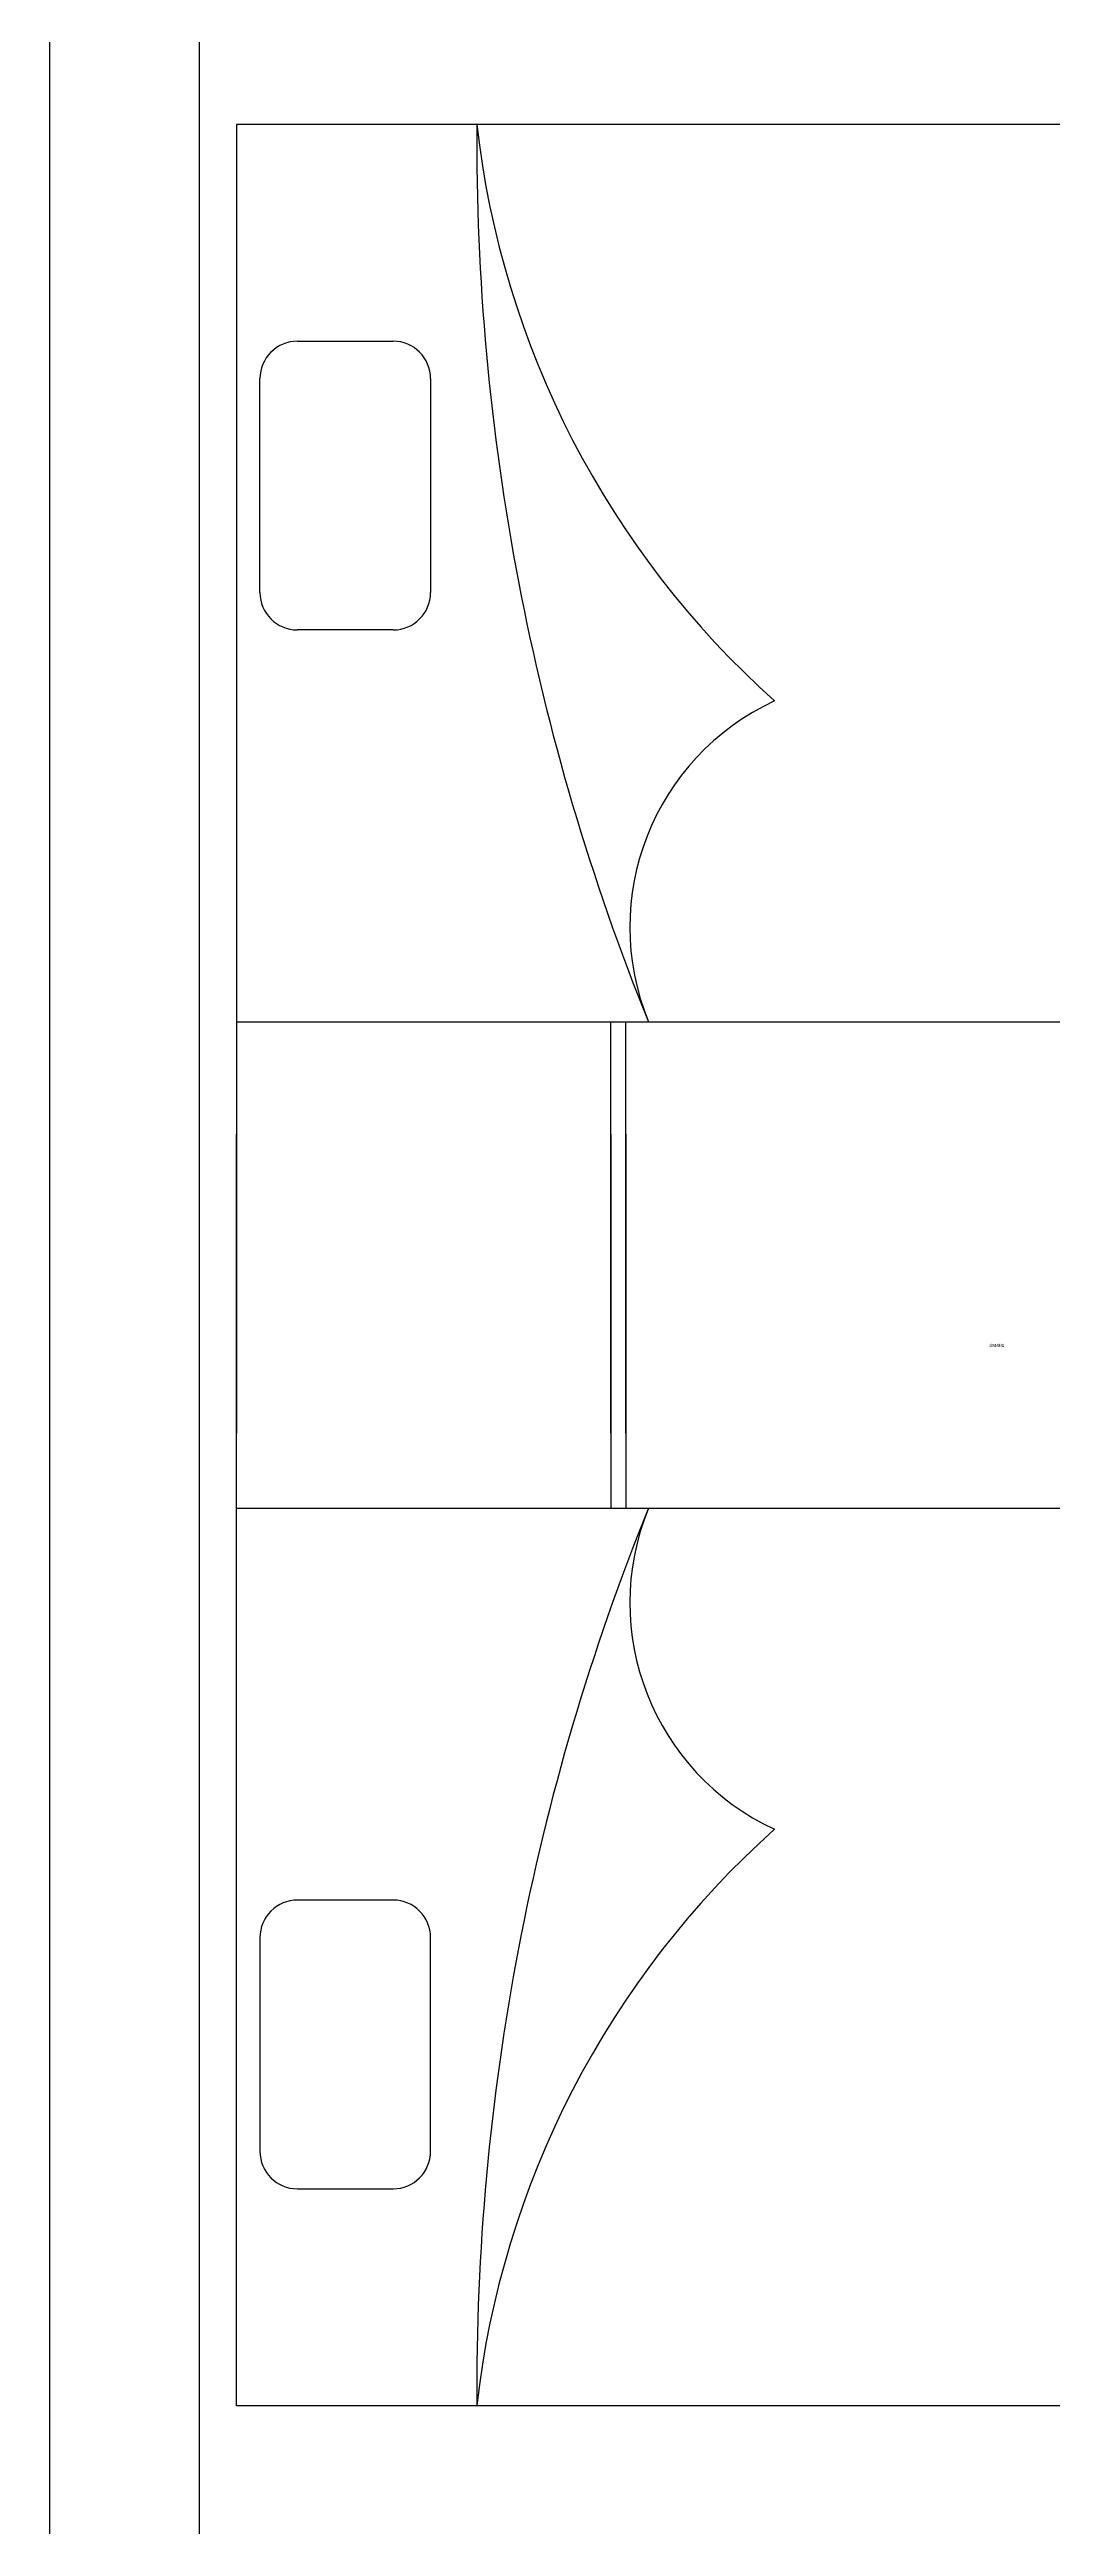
# Model space of a CAD drawing. Header units: centimetres. Extents: x 8510 to 16419, y -974 to 2536.
# Drawn here: x 10480.6 to 10614.6, y 26 to 357.1 of the extents above; entities that cross this region are included whole.
import ezdxf

# ---------------------------------------------------------------- set-up
doc = ezdxf.new("R2010")
doc.units = ezdxf.units.CM
for name, color, linetype in [('5', 5, 'Continuous'), ('AXIS', 3, 'Continuous'), ('P5', 5, 'Continuous'), ('轴线', 1, 'Continuous')]:
    doc.layers.add(name, color=color, linetype=linetype)
doc.styles.add('文3.5', font='', dxfattribs={"height": 3.5})
doc.styles.get('文3.5').set_extended_font_data('PMingLiU')

# ---------------------------------------------------------------- blocks, each defined once
blk = doc.blocks.new('16')
at = {"layer": 'P5'}
for p, q in [((-328679.6, -96435.3), (-328679.6, -98385.3)), ((-327479.6, -98385.3), (-327479.6, -96435.3)), ((-326829.6, -98385.3), (-326829.6, -96435.3)), ((-325629.6, -96435.3), (-325629.6, -98385.3)), ((-326929.6, -97865.3), (-327479.6, -97865.3)), ((-326929.6, -97885.3), (-327479.6, -97885.3)), ((-327329.6, -97865.3), (-326829.6, -97865.3)), ((-327329.6, -97885.3), (-326829.6, -97885.3)), ((-328339.7, -98126.1), (-328053.7, -98126.1)), ((-325969.5, -98126.1), (-326255.5, -98126.1)), ((-328389.7, -98304.1), (-328389.7, -98176.1)), ((-328003.7, -98176.1), (-328003.7, -98304.1)), ((-326305.5, -98176.1), (-326305.5, -98304.1)), ((-325919.5, -98304.1), (-325919.5, -98176.1)), ((-328679.6, -98385.3), (-327479.6, -98385.3)), ((-328053.7, -98354.1), (-328339.7, -98354.1)), ((-327479.6, -98385.3), (-326929.6, -98385.3)), ((-326829.6, -98385.3), (-327329.6, -98385.3)), ((-325629.6, -98385.3), (-326829.6, -98385.3)), ((-326255.5, -98354.1), (-325969.5, -98354.1))]:
    blk.add_line(p, q, dxfattribs=at)
for centre, radius, start, end in [((-328816, -96854.6), 1217.4, 276.4341, 318.1692), ((-327606.2, -97526.3), 333.6, 204.8626, 292.3048), ((-326703, -97526.3), 333.6, 247.6952, 335.1374), ((-325493.2, -96854.6), 1217.4, 221.8308, 263.5659), ((-328656.4, -94932.6), 3131.8, 269.575, 292.0704), ((-325652.8, -94932.6), 3131.8, 247.9296, 270.425), ((-328339.7, -98176.1), 50, 90, 180), ((-328053.7, -98176.1), 50, 360, 90), ((-326255.5, -98176.1), 50, 90, 180), ((-325969.5, -98176.1), 50, 360, 90), ((-328339.7, -98304.1), 50, 180, 270), ((-328053.7, -98304.1), 50, 270, 0), ((-326255.5, -98304.1), 50, 180, 270), ((-325969.5, -98304.1), 50, 270, 360)]:
    blk.add_arc(centre, radius, start, end, dxfattribs=at)
blk = doc.blocks.new('42')
at = {"layer": '5', "linetype": 'Continuous', "rotation": 270}
blk.add_blockref('16', (8168, -400112.5), dxfattribs=at)
blk = doc.blocks.new('43')
at = {"layer": 'P5'}
blk.add_blockref('42', (0, 0), dxfattribs=at)

msp = doc.modelspace()

# ---------------------------------------------------------------- linework, layer by layer
at = {"layer": '轴线', "color": 7}
for p, q in [((10480.58, 424.63), (10480.58, -107.87)), ((10500.58, 424.63), (10500.58, -107.87))]:
    msp.add_line(p, q, dxfattribs=at)

# ---------------------------------------------------------------- block references
at = {"layer": 'P5', "color": 7, "xscale": 0.1, "yscale": 0.1, "zscale": 0.1}
msp.add_blockref('43', (19527.3, 7490.41), dxfattribs=at)

# ---------------------------------------------------------------- texts
at = {"layer": 'AXIS', "color": 7, "style": '文3.5'}
msp.add_text('高级地毯', height=0.35, dxfattribs=at).set_placement((10606.16, 183.68))

doc.saveas('drawing.dxf')
